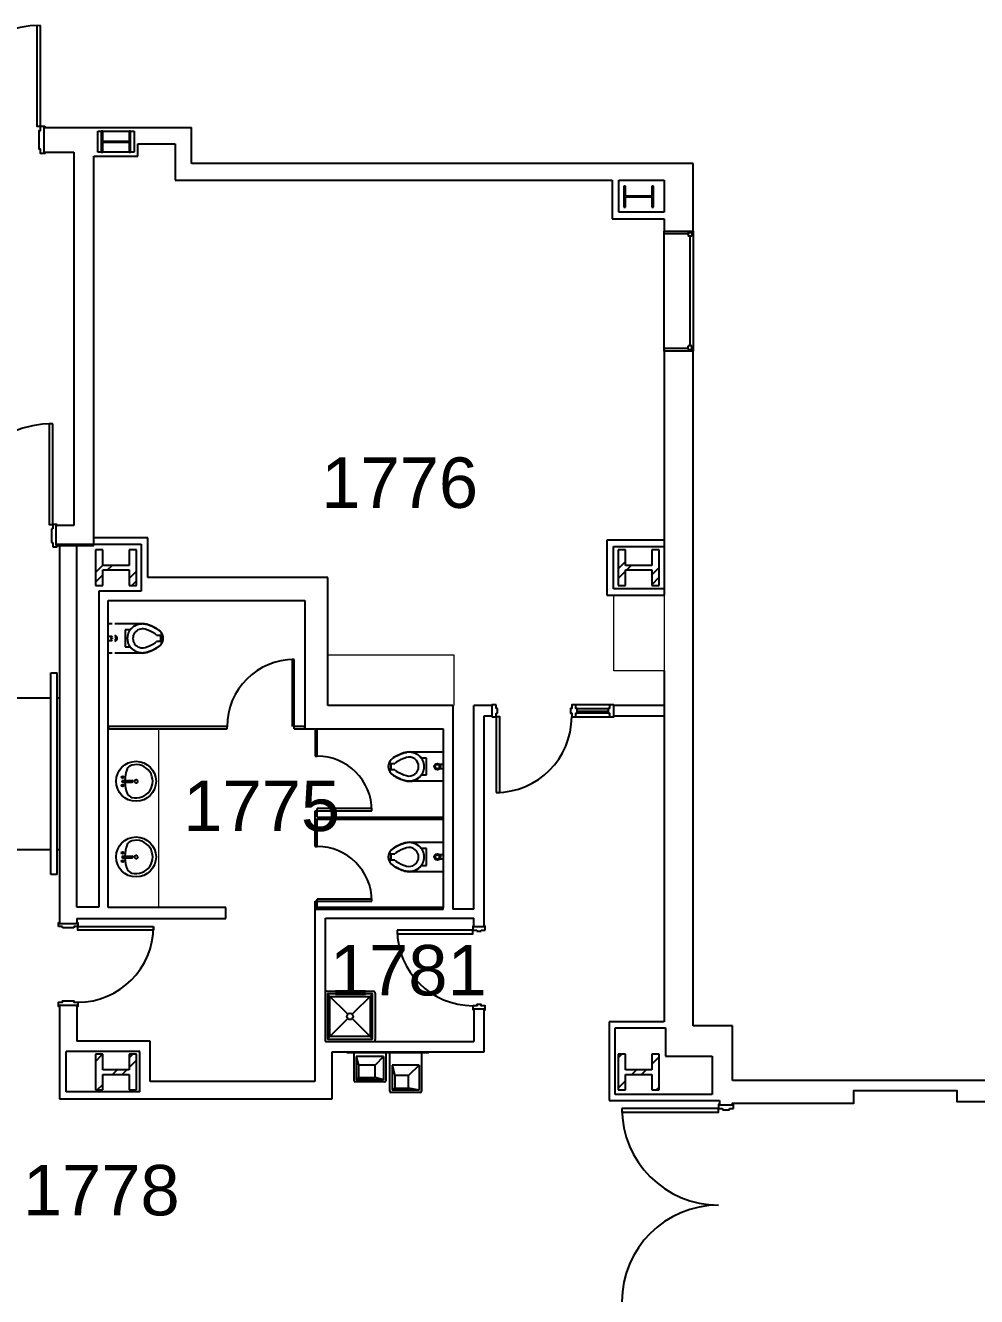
# Model space of a CAD drawing. Header units: inches. Extents: x -59 to 5745, y -269 to 4477.
# Drawn here: x 1979 to 2431, y 3872 to 4477 of the extents above; entities that cross this region are included whole.
import ezdxf

# ---------------------------------------------------------------- set-up
doc = ezdxf.new("R2010")
doc.units = ezdxf.units.IN
doc.header["$LTSCALE"] = 96
doc.header["$MEASUREMENT"] = 0
for name, color, linetype in [('A-ANNO-ROOM', 4, 'CONTINUOUS'), ('A-COLS', 5, 'CONTINUOUS'), ('A-DOOR', 2, 'CONTINUOUS'), ('A-FLOR-CASE', 3, 'CONTINUOUS'), ('A-FLOR-EVTR', 1, 'CONTINUOUS'), ('A-FLOR-PFIX', 2, 'CONTINUOUS'), ('A-FLOR-STRS', 2, 'CONTINUOUS'), ('A-GLAZ', 2, 'CONTINUOUS'), ('A-WALL-FULL', 6, 'CONTINUOUS'), ('AE-103I$0$A-FLOR-HRAL', 8, 'CONTINUOUS')]:
    doc.layers.add(name, color=color, linetype=linetype)
doc.styles.add('Arial', font='arial.ttf')

msp = doc.modelspace()

# ---------------------------------------------------------------- linework, layer by layer
at = {"layer": 'A-COLS'}
for p, q in [((2015.55, 4426.69), (2014.83, 4426.69)), ((2014.83, 4426.69), (2014.83, 4416.69)), ((2014.83, 4424.11), (2015.55, 4424.83)), ((2015.55, 4421.9), (2015.55, 4426.69)), ((2028.11, 4421.9), (2015.55, 4421.9)), ((2015.55, 4416.69), (2015.55, 4421.48)), ((2015.55, 4421.48), (2028.11, 4421.48)), ((2026.6, 4421.48), (2027.01, 4421.9)), ((2028.83, 4426.69), (2028.11, 4426.69)), ((2028.11, 4426.69), (2028.11, 4421.9)), ((2028.11, 4422.99), (2028.83, 4423.71)), ((2028.11, 4421.48), (2028.11, 4416.69)), ((2028.83, 4416.69), (2028.83, 4426.69)), ((2014.83, 4416.69), (2015.55, 4416.69)), ((2028.11, 4418.39), (2028.83, 4419.11)), ((2028.11, 4416.69), (2028.83, 4416.69)), ((2264.3, 4400.65), (2263.58, 4400.65)), ((2263.58, 4400.65), (2263.58, 4390.65)), ((2264.3, 4395.86), (2264.3, 4400.65)), ((2277.58, 4400.65), (2276.86, 4400.65)), ((2276.86, 4400.65), (2276.86, 4395.86)), ((2277.58, 4390.65), (2277.58, 4400.65)), ((2263.58, 4392.37), (2264.3, 4393.08)), ((2263.58, 4390.65), (2264.3, 4390.65)), ((2276.86, 4395.86), (2264.3, 4395.86)), ((2264.3, 4390.65), (2264.3, 4395.45)), ((2264.3, 4395.45), (2276.86, 4395.45)), ((2266.66, 4395.45), (2267.07, 4395.86)), ((2271.26, 4395.45), (2271.68, 4395.86)), ((2276.86, 4395.45), (2276.86, 4390.65)), ((2276.86, 4390.65), (2277.58, 4390.65)), ((2015.53, 4227.58), (2012.03, 4227.58)), ((2012.03, 4227.58), (2012.03, 4210.58)), ((2015.53, 4220.17), (2015.53, 4227.58)), ((2031.63, 4227.58), (2028.13, 4227.58)), ((2028.13, 4227.58), (2028.13, 4220.17)), ((2031.63, 4210.58), (2031.63, 4227.58)), ((2264.28, 4227.58), (2260.78, 4227.58)), ((2260.78, 4227.58), (2260.78, 4210.58)), ((2264.28, 4220.17), (2264.28, 4227.58)), ((2280.38, 4227.58), (2276.88, 4227.58)), ((2276.88, 4227.58), (2276.88, 4220.17)), ((2280.38, 4210.58), (2280.38, 4227.58)), ((2260.78, 4218.5), (2264.28, 4222)), ((2012.03, 4216.84), (2015.53, 4220.34)), ((2012.03, 4212.24), (2015.53, 4215.74)), ((2028.13, 4220.17), (2015.53, 4220.17)), ((2015.53, 4210.58), (2015.53, 4217.98)), ((2015.53, 4217.98), (2028.13, 4217.98)), ((2017.77, 4217.98), (2019.96, 4220.17)), ((2028.13, 4217.98), (2028.13, 4210.58)), ((2028.13, 4213.94), (2031.63, 4217.44)), ((2260.78, 4213.89), (2264.28, 4217.39)), ((2276.88, 4220.17), (2264.28, 4220.17)), ((2264.28, 4210.58), (2264.28, 4217.98)), ((2264.28, 4217.98), (2276.88, 4217.98)), ((2264.86, 4217.98), (2267.06, 4220.17)), ((2276.88, 4215.6), (2280.38, 4219.1)), ((2276.88, 4217.98), (2276.88, 4210.58)), ((2012.03, 4210.58), (2015.53, 4210.58)), ((2028.13, 4210.58), (2031.63, 4210.58)), ((2029.38, 4210.58), (2031.63, 4212.83)), ((2260.78, 4210.58), (2264.28, 4210.58)), ((2276.88, 4210.99), (2280.38, 4214.49)), ((2276.88, 4210.58), (2280.38, 4210.58)), ((2012.03, 3984.15), (2015.45, 3987.58)), ((2015.53, 3987.58), (2012.03, 3987.58)), ((2012.03, 3987.58), (2012.03, 3970.58)), ((2015.53, 3980.17), (2015.53, 3987.58)), ((2028.13, 3985.85), (2029.85, 3987.58)), ((2031.63, 3987.58), (2028.13, 3987.58)), ((2028.13, 3987.58), (2028.13, 3980.17)), ((2031.63, 3970.58), (2031.63, 3987.58)), ((2260.78, 3985.81), (2262.54, 3987.58)), ((2264.28, 3987.58), (2260.78, 3987.58)), ((2260.78, 3987.58), (2260.78, 3970.58)), ((2264.28, 3980.17), (2264.28, 3987.58)), ((2276.88, 3987.51), (2276.94, 3987.58)), ((2280.38, 3987.58), (2276.88, 3987.58)), ((2276.88, 3987.58), (2276.88, 3980.17)), ((2276.88, 3982.9), (2280.38, 3986.4)), ((2280.38, 3970.58), (2280.38, 3987.58)), ((2028.13, 3980.17), (2015.53, 3980.17)), ((2020.26, 3977.98), (2022.45, 3980.17)), ((2024.86, 3977.98), (2027.06, 3980.17)), ((2028.13, 3981.25), (2031.63, 3984.75)), ((2276.88, 3980.17), (2264.28, 3980.17)), ((2267.35, 3977.98), (2269.54, 3980.17)), ((2271.96, 3977.98), (2274.15, 3980.17)), ((2015.53, 3970.58), (2015.53, 3977.98)), ((2015.53, 3977.98), (2028.13, 3977.98)), ((2028.13, 3977.98), (2028.13, 3970.58)), ((2260.78, 3971.41), (2264.28, 3974.91)), ((2264.28, 3970.58), (2264.28, 3977.98)), ((2264.28, 3977.98), (2276.88, 3977.98)), ((2276.88, 3977.98), (2276.88, 3970.58)), ((2012.03, 3970.58), (2015.53, 3970.58)), ((2012.85, 3970.58), (2015.53, 3973.25)), ((2028.13, 3970.58), (2031.63, 3970.58)), ((2260.78, 3970.58), (2264.28, 3970.58)), ((2276.88, 3970.58), (2280.38, 3970.58)), ((2278.95, 3970.58), (2280.38, 3972))]:
    msp.add_line(p, q, dxfattribs=at)
at = {"layer": 'A-DOOR'}
for p, q in [((1993.83, 4239.57), (1991.83, 4239.57)), ((1991.83, 4239.57), (1991.83, 4237.63)), ((1993.83, 4239.07), (1993.83, 4239.57)), ((1991.83, 4237.63), (1991.21, 4237.63)), ((1991.21, 4237.63), (1991.21, 4231)), ((1993.33, 4229.57), (1993.33, 4239.07)), ((1993.33, 4239.07), (1993.83, 4239.07)), ((1991.21, 4231), (1991.83, 4231)), ((1991.83, 4231), (1991.83, 4229.07)), ((1991.83, 4229.07), (1993.83, 4229.07)), ((1993.83, 4229.57), (1993.33, 4229.57)), ((1993.83, 4229.07), (1993.83, 4229.57)), ((2200.7, 4153.89), (2200.7, 4148.14)), ((2202.7, 4153.89), (2200.7, 4153.89)), ((2202.7, 4152.14), (2202.7, 4153.89)), ((2203.33, 4152.14), (2202.7, 4152.14)), ((2202.7, 4148.14), (2202.7, 4149.89)), ((2202.7, 4149.89), (2203.33, 4149.89)), ((2203.33, 4149.89), (2203.33, 4152.14)), ((2256.7, 4153.89), (2240.7, 4153.89)), ((2241.33, 4152.14), (2256.08, 4152.14)), ((2256.08, 4150.64), (2241.33, 4150.64)), ((2241.33, 4150.39), (2256.08, 4150.39)), ((2256.08, 4149.89), (2241.33, 4149.89)), ((2200.7, 4148.14), (2202.7, 4148.14)), ((2240.7, 4148.14), (2256.7, 4148.14)), ((1994.45, 4048.33), (1994.45, 4050.33)), ((1994.45, 4050.33), (1994.95, 4050.33)), ((1996.39, 4048.33), (1994.45, 4048.33)), ((1994.95, 4050.33), (1994.95, 4049.83)), ((1994.95, 4049.83), (2003.2, 4049.83)), ((1996.39, 4047.71), (1996.39, 4048.33)), ((2001.77, 4047.71), (1996.39, 4047.71)), ((2001.77, 4048.33), (2001.77, 4047.71)), ((2003.7, 4048.33), (2001.77, 4048.33)), ((2003.2, 4050.33), (2003.7, 4050.33)), ((2003.2, 4049.83), (2003.2, 4050.33)), ((2003.7, 4050.33), (2003.7, 4048.33)), ((2192.2, 4048.7), (2191.7, 4048.7)), ((2191.7, 4048.7), (2191.7, 4046.7)), ((2191.7, 4046.7), (2193.64, 4046.7)), ((2192.2, 4048.2), (2192.2, 4048.7)), ((2197.08, 4048.2), (2192.2, 4048.2)), ((2193.64, 4046.7), (2193.64, 4046.08)), ((2193.64, 4046.08), (2195.64, 4046.08)), ((2195.64, 4046.08), (2195.64, 4046.7)), ((2195.64, 4046.7), (2197.58, 4046.7)), ((2197.58, 4048.7), (2197.08, 4048.7)), ((2197.08, 4048.7), (2197.08, 4048.2)), ((2197.58, 4046.7), (2197.58, 4048.7)), ((2309.07, 3963.83), (2308.57, 3963.83)), ((2308.57, 3963.83), (2308.57, 3961.83)), ((2308.57, 3961.83), (2310.51, 3961.83)), ((2309.07, 3963.33), (2309.07, 3963.83)), ((2315.19, 3963.33), (2309.07, 3963.33)), ((2310.51, 3961.83), (2310.51, 3961.21)), ((2313.76, 3961.21), (2313.76, 3961.83)), ((2313.76, 3961.83), (2315.69, 3961.83)), ((2315.69, 3963.83), (2315.19, 3963.83)), ((2315.19, 3963.83), (2315.19, 3963.33)), ((2315.69, 3961.83), (2315.69, 3963.83)), ((2310.51, 3961.21), (2313.76, 3961.21))]:
    msp.add_line(p, q, dxfattribs=at)
msp.add_lwpolyline([(1984.23, 4477.07), (1984.23, 4429.07), (1985.98, 4429.07), (1985.98, 4477.07)], dxfattribs=at)
for points in [[(1987.98, 4429.07), (1987.98, 4428.57), (1987.48, 4428.57), (1987.48, 4416.69), (1987.98, 4416.69), (1987.98, 4416.19), (1985.98, 4416.19), (1985.98, 4418.13), (1985.37, 4418.13), (1985.37, 4427.13), (1985.98, 4427.13), (1985.98, 4429.07)], [(1991.83, 4287.57), (1990.08, 4287.57), (1990.08, 4239.57), (1991.83, 4239.57)], [(2240.7, 4153.89), (2238.7, 4153.89), (2238.7, 4152.14), (2238.08, 4152.14), (2238.08, 4149.89), (2238.7, 4149.89), (2238.7, 4148.14), (2240.7, 4148.14), (2240.7, 4149.89), (2241.33, 4149.89), (2241.33, 4152.14), (2240.7, 4152.14)], [(2258.7, 4153.89), (2256.7, 4153.89), (2256.7, 4152.14), (2256.08, 4152.14), (2256.08, 4149.89), (2256.7, 4149.89), (2256.7, 4148.14), (2258.7, 4148.14)], [(2202.7, 4112.14), (2204.45, 4112.14), (2204.45, 4148.14), (2202.7, 4148.14)], [(2039.7, 4048.33), (2039.7, 4046.58), (2003.7, 4046.58), (2003.7, 4048.33)], [(2155.7, 4046.7), (2155.7, 4044.95), (2191.7, 4044.95), (2191.7, 4046.7)], [(2003.2, 4010.33), (2003.2, 4010.83), (1994.95, 4010.83), (1994.95, 4010.33), (1994.45, 4010.33), (1994.45, 4012.33), (1996.39, 4012.33), (1996.39, 4012.95), (2001.77, 4012.95), (2001.77, 4012.33), (2003.7, 4012.33), (2003.7, 4010.33)], [(2191.7, 4008.7), (2192.2, 4008.7), (2192.2, 4009.2), (2197.08, 4009.2), (2197.08, 4008.7), (2197.58, 4008.7), (2197.58, 4010.7), (2195.64, 4010.7), (2195.64, 4011.33), (2193.64, 4011.33), (2193.64, 4010.7), (2191.7, 4010.7)], [(2262.57, 3961.83), (2262.57, 3960.08), (2308.57, 3960.08), (2308.57, 3961.83)]]:
    msp.add_lwpolyline(points, close=True, dxfattribs=at)
for centre, radius, start, end in [((1985.98, 4429.07), 48, 90, 180), ((1991.83, 4239.57), 48, 90, 180), ((2202.7, 4148.14), 36, 270, 0), ((2003.7, 4048.33), 36, 270, 0), ((2003.7, 4048.33), 36, 270, 0), ((2191.7, 4046.7), 36, 180, 270), ((2191.7, 4046.7), 36, 180, 270), ((2308.57, 3961.83), 46, 180, 270), ((2308.57, 3869.83), 46, 90, 180)]:
    msp.add_arc(centre, radius, start, end, dxfattribs=at)
at = {"layer": 'A-FLOR-CASE', "lineweight": 20}
for p, q in [((2258.7, 4205.94), (2282.7, 4205.94)), ((2258.7, 4169.94), (2258.7, 4205.94)), ((2282.7, 4205.94), (2282.7, 4169.94)), ((2282.7, 4169.94), (2258.7, 4169.94))]:
    msp.add_line(p, q, dxfattribs=at)
at = {"layer": 'A-FLOR-CASE', "lineweight": 9}
for p, q in [((2182.7, 4177.45), (2122.7, 4177.45)), ((2182.7, 4153.45), (2182.7, 4177.45)), ((2018.27, 4142.45), (2018.2, 4142.45)), ((2042.2, 4057.45), (2042.2, 4142.45)), ((2018.2, 4057.45), (2042.2, 4057.45))]:
    msp.add_line(p, q, dxfattribs=at)
at = {"layer": 'A-FLOR-EVTR'}
for p, q in [((2105.7, 4175.45), (2105.7, 4143.45)), ((2106.7, 4175.45), (2105.7, 4175.45)), ((2106.7, 4142.45), (2106.7, 4175.45)), ((2018.2, 4143.45), (2018.27, 4142.45)), ((2018.2, 4142.45), (2018.2, 4143.45)), ((2074.7, 4143.45), (2018.27, 4143.45)), ((2018.27, 4143.45), (2018.27, 4142.45)), ((2074.7, 4142.45), (2074.7, 4143.45)), ((2111.7, 4143.45), (2106.7, 4143.45)), ((2111.7, 4142.45), (2111.7, 4143.45)), ((2018.27, 4142.45), (2074.7, 4142.45)), ((2106.7, 4142.45), (2111.7, 4142.45)), ((2116.58, 4142.45), (2117.58, 4142.45)), ((2116.58, 4142.45), (2116.58, 4129.45)), ((2117.58, 4129.45), (2117.58, 4142.45)), ((2116.58, 4129.45), (2117.58, 4129.45)), ((2116.58, 4086.45), (2116.58, 4103.45)), ((2116.58, 4103.45), (2143.58, 4103.45)), ((2143.58, 4104.45), (2117.58, 4104.45)), ((2117.58, 4100.45), (2117.58, 4104.45)), ((2117.58, 4100.45), (2177.58, 4100.45)), ((2143.58, 4103.45), (2143.58, 4104.45)), ((2177.58, 4099.45), (2177.58, 4100.45)), ((2116.58, 4099.45), (2177.58, 4099.45)), ((2117.58, 4086.45), (2117.58, 4099.45)), ((2116.58, 4086.45), (2117.58, 4086.45)), ((2116.58, 4060.45), (2143.58, 4060.45)), ((2116.58, 4056.45), (2116.58, 4060.45)), ((2143.58, 4061.45), (2117.58, 4061.45)), ((2117.58, 4057.45), (2117.58, 4061.45)), ((2143.58, 4060.45), (2143.58, 4061.45)), ((2177.58, 4056.45), (2116.58, 4056.45)), ((2117.58, 4057.45), (2177.58, 4057.45)), ((2177.58, 4056.45), (2177.58, 4057.45))]:
    msp.add_line(p, q, dxfattribs=at)
for centre, radius, start, end in [((2106.7, 4143.44), 32.01, 90, 180), ((2117.58, 4103.45), 26, 0, 90), ((2117.58, 4060.45), 26, 0, 90)]:
    msp.add_arc(centre, radius, start, end, dxfattribs=at)
at = {"layer": 'A-FLOR-PFIX'}
for p, q in [((2018.2, 4192.45), (2020.08, 4192.45)), ((2021.32, 4192.45), (2034.4, 4192.45)), ((2030.16, 4191.02), (2030.39, 4191.19)), ((2030.39, 4191.19), (2030.62, 4191.34)), ((2030.62, 4191.34), (2030.86, 4191.49)), ((2030.86, 4191.49), (2031.11, 4191.63)), ((2031.11, 4191.63), (2031.36, 4191.75)), ((2031.36, 4191.75), (2031.61, 4191.87)), ((2031.61, 4191.87), (2031.87, 4191.98)), ((2031.87, 4191.98), (2032.13, 4192.07)), ((2032.13, 4192.07), (2032.4, 4192.16)), ((2032.4, 4192.16), (2032.67, 4192.23)), ((2032.67, 4192.23), (2032.94, 4192.3)), ((2032.94, 4192.3), (2033.22, 4192.35)), ((2033.22, 4192.35), (2033.49, 4192.39)), ((2033.49, 4192.39), (2033.77, 4192.42)), ((2033.77, 4192.42), (2034.05, 4192.44)), ((2034.05, 4192.44), (2034.33, 4192.45)), ((2034.33, 4192.45), (2034.61, 4192.45)), ((2034.61, 4192.45), (2034.89, 4192.44)), ((2034.89, 4192.44), (2035.17, 4192.41)), ((2035.17, 4192.41), (2035.45, 4192.37)), ((2035.45, 4192.37), (2035.72, 4192.33)), ((2035.72, 4192.33), (2036, 4192.27)), ((2036, 4192.27), (2036.27, 4192.2)), ((2036.27, 4192.2), (2036.46, 4192.15)), ((2036.46, 4192.15), (2037.33, 4191.86)), ((2037.33, 4191.86), (2038.19, 4191.54)), ((2038.19, 4191.54), (2039.04, 4191.18)), ((2039.04, 4191.18), (2039.87, 4190.79)), ((2018.2, 4186.45), (2019.86, 4186.45)), ((2028.66, 4189.45), (2026.15, 4189.45)), ((2026.15, 4189.45), (2026.15, 4181.45)), ((2027.41, 4185.73), (2027.43, 4186.01)), ((2027.41, 4185.53), (2027.41, 4185.73)), ((2027.41, 4185.26), (2027.41, 4185.4)), ((2027.42, 4184.98), (2027.41, 4185.26)), ((2027.43, 4186.01), (2027.46, 4186.29)), ((2027.46, 4186.29), (2027.49, 4186.57)), ((2027.49, 4186.57), (2027.54, 4186.84)), ((2027.54, 4186.84), (2027.61, 4187.12)), ((2027.61, 4187.12), (2027.68, 4187.39)), ((2027.68, 4187.39), (2027.76, 4187.65)), ((2027.76, 4187.65), (2027.85, 4187.92)), ((2027.85, 4187.92), (2027.96, 4188.18)), ((2027.96, 4188.18), (2028.07, 4188.43)), ((2028.07, 4188.43), (2028.2, 4188.68)), ((2028.2, 4188.68), (2028.33, 4188.93)), ((2028.33, 4188.93), (2028.47, 4189.17)), ((2028.47, 4189.17), (2028.63, 4189.4)), ((2028.63, 4189.4), (2028.79, 4189.63)), ((2028.79, 4189.63), (2028.96, 4189.85)), ((2028.96, 4189.85), (2029.14, 4190.07)), ((2029.14, 4190.07), (2029.33, 4190.27)), ((2029.33, 4190.27), (2029.53, 4190.47)), ((2029.53, 4190.47), (2029.73, 4190.66)), ((2029.73, 4190.66), (2029.94, 4190.85)), ((2029.94, 4190.85), (2030.16, 4191.02)), ((2039.87, 4190.79), (2040.69, 4190.37)), ((2040.69, 4190.37), (2041.49, 4189.91)), ((2041.2, 4186.95), (2043.97, 4186.95)), ((2041.49, 4189.91), (2041.84, 4189.7)), ((2041.84, 4189.7), (2042.01, 4189.59)), ((2042.01, 4189.59), (2042.17, 4189.48)), ((2042.17, 4189.48), (2042.33, 4189.36)), ((2042.33, 4189.36), (2042.48, 4189.23)), ((2042.48, 4189.23), (2042.63, 4189.09)), ((2042.63, 4189.09), (2042.77, 4188.95)), ((2042.77, 4188.95), (2042.91, 4188.81)), ((2042.91, 4188.81), (2043.04, 4188.66)), ((2043.04, 4188.66), (2043.17, 4188.5)), ((2043.17, 4188.5), (2043.28, 4188.34)), ((2043.28, 4188.34), (2043.4, 4188.17)), ((2043.4, 4188.17), (2043.5, 4188)), ((2043.5, 4188), (2043.6, 4187.83)), ((2043.6, 4187.83), (2043.69, 4187.65)), ((2043.69, 4187.65), (2043.78, 4187.47)), ((2043.78, 4187.47), (2043.85, 4187.29)), ((2043.85, 4187.29), (2043.92, 4187.1)), ((2043.92, 4187.1), (2043.99, 4186.91)), ((2043.99, 4186.91), (2044.04, 4186.72)), ((2044.04, 4186.72), (2044.09, 4186.52)), ((2044.09, 4186.52), (2044.13, 4186.33)), ((2044.13, 4186.33), (2044.16, 4186.13)), ((2044.16, 4186.13), (2044.18, 4185.93)), ((2044.19, 4185.05), (2044.17, 4184.85)), ((2044.18, 4185.93), (2044.19, 4185.73)), ((2044.19, 4185.73), (2044.2, 4185.53)), ((2044.2, 4185.25), (2044.19, 4185.05)), ((2044.2, 4185.53), (2044.2, 4185.45)), ((2044.2, 4185.45), (2044.2, 4185.25)), ((2018.2, 4184.45), (2019.86, 4184.45)), ((2026.15, 4181.45), (2028.66, 4181.45)), ((2027.45, 4184.7), (2027.42, 4184.98)), ((2027.48, 4184.42), (2027.45, 4184.7)), ((2027.53, 4184.14), (2027.48, 4184.42)), ((2027.59, 4183.87), (2027.53, 4184.14)), ((2027.65, 4183.6), (2027.59, 4183.87)), ((2027.73, 4183.33), (2027.65, 4183.6)), ((2027.82, 4183.06), (2027.73, 4183.33)), ((2027.93, 4182.8), (2027.82, 4183.06)), ((2028.04, 4182.55), (2027.93, 4182.8)), ((2028.16, 4182.29), (2028.04, 4182.55)), ((2028.29, 4182.05), (2028.16, 4182.29)), ((2028.43, 4181.8), (2028.29, 4182.05)), ((2028.58, 4181.57), (2028.43, 4181.8)), ((2028.74, 4181.34), (2028.58, 4181.57)), ((2028.91, 4181.12), (2028.74, 4181.34)), ((2029.09, 4180.9), (2028.91, 4181.12)), ((2029.27, 4180.69), (2029.09, 4180.9)), ((2029.47, 4180.49), (2029.27, 4180.69)), ((2029.67, 4180.3), (2029.47, 4180.49)), ((2029.88, 4180.11), (2029.67, 4180.3)), ((2030.1, 4179.93), (2029.88, 4180.11)), ((2030.32, 4179.77), (2030.1, 4179.93)), ((2030.55, 4179.61), (2030.32, 4179.77)), ((2030.79, 4179.46), (2030.55, 4179.61)), ((2031.03, 4179.32), (2030.79, 4179.46)), ((2031.28, 4179.19), (2031.03, 4179.32)), ((2031.53, 4179.07), (2031.28, 4179.19)), ((2031.79, 4178.96), (2031.53, 4179.07)), ((2032.05, 4178.86), (2031.79, 4178.96)), ((2037.71, 4179.18), (2036.84, 4178.88)), ((2038.57, 4179.52), (2037.71, 4179.18)), ((2039.41, 4179.89), (2038.57, 4179.52)), ((2040.24, 4180.3), (2039.41, 4179.89)), ((2041.05, 4180.73), (2040.24, 4180.3)), ((2041.84, 4181.2), (2041.05, 4180.73)), ((2043.97, 4183.95), (2041.2, 4183.95)), ((2041.9, 4181.24), (2041.84, 4181.2)), ((2042.07, 4181.36), (2041.9, 4181.24)), ((2042.23, 4181.47), (2042.07, 4181.36)), ((2042.39, 4181.6), (2042.23, 4181.47)), ((2042.54, 4181.73), (2042.39, 4181.6)), ((2042.69, 4181.87), (2042.54, 4181.73)), ((2042.83, 4182.01), (2042.69, 4181.87)), ((2042.96, 4182.16), (2042.83, 4182.01)), ((2043.09, 4182.31), (2042.96, 4182.16)), ((2043.21, 4182.47), (2043.09, 4182.31)), ((2043.33, 4182.63), (2043.21, 4182.47)), ((2043.44, 4182.8), (2043.33, 4182.63)), ((2043.54, 4182.97), (2043.44, 4182.8)), ((2043.64, 4183.14), (2043.54, 4182.97)), ((2043.73, 4183.32), (2043.64, 4183.14)), ((2043.81, 4183.51), (2043.73, 4183.32)), ((2043.88, 4183.69), (2043.81, 4183.51)), ((2043.95, 4183.88), (2043.88, 4183.69)), ((2044.01, 4184.07), (2043.95, 4183.88)), ((2044.06, 4184.26), (2044.01, 4184.07)), ((2044.1, 4184.46), (2044.06, 4184.26)), ((2044.14, 4184.66), (2044.1, 4184.46)), ((2044.17, 4184.85), (2044.14, 4184.66)), ((2020.08, 4178.45), (2018.2, 4178.45)), ((2034.4, 4178.45), (2021.33, 4178.45)), ((2032.32, 4178.77), (2032.05, 4178.86)), ((2032.59, 4178.69), (2032.32, 4178.77)), ((2032.86, 4178.63), (2032.59, 4178.69)), ((2033.13, 4178.57), (2032.86, 4178.63)), ((2033.41, 4178.52), (2033.13, 4178.57)), ((2033.69, 4178.49), (2033.41, 4178.52)), ((2033.97, 4178.47), (2033.69, 4178.49)), ((2034.25, 4178.45), (2033.97, 4178.47)), ((2034.53, 4178.45), (2034.25, 4178.45)), ((2034.81, 4178.46), (2034.53, 4178.45)), ((2035.08, 4178.49), (2034.81, 4178.46)), ((2035.36, 4178.52), (2035.08, 4178.49)), ((2035.64, 4178.56), (2035.36, 4178.52)), ((2035.91, 4178.62), (2035.64, 4178.56)), ((2036.19, 4178.68), (2035.91, 4178.62)), ((2036.46, 4178.76), (2036.19, 4178.68)), ((2036.84, 4178.88), (2036.46, 4178.76)), ((2157.21, 4130.38), (2158.07, 4130.72)), ((2158.07, 4130.72), (2158.94, 4131.02)), ((2158.94, 4131.02), (2159.32, 4131.15)), ((2159.32, 4131.15), (2159.59, 4131.22)), ((2159.59, 4131.22), (2159.87, 4131.29)), ((2159.87, 4131.29), (2160.14, 4131.34)), ((2160.14, 4131.34), (2160.42, 4131.39)), ((2160.42, 4131.39), (2160.7, 4131.42)), ((2160.7, 4131.42), (2160.97, 4131.44)), ((2160.97, 4131.44), (2161.25, 4131.45)), ((2161.25, 4131.45), (2161.53, 4131.45)), ((2161.38, 4131.45), (2177.58, 4131.45)), ((2161.53, 4131.45), (2161.81, 4131.44)), ((2161.81, 4131.44), (2162.09, 4131.42)), ((2162.09, 4131.42), (2162.37, 4131.38)), ((2162.37, 4131.38), (2162.65, 4131.34)), ((2162.65, 4131.34), (2162.92, 4131.28)), ((2162.92, 4131.28), (2163.19, 4131.21)), ((2163.19, 4131.21), (2163.46, 4131.13)), ((2163.46, 4131.13), (2163.73, 4131.05)), ((2163.73, 4131.05), (2163.99, 4130.95)), ((2163.99, 4130.95), (2164.25, 4130.84)), ((2164.25, 4130.84), (2164.5, 4130.72)), ((2164.5, 4130.72), (2164.75, 4130.59)), ((2164.75, 4130.59), (2164.99, 4130.45)), ((2151.58, 4124.65), (2151.59, 4124.85)), ((2151.58, 4124.45), (2151.58, 4124.65)), ((2151.59, 4124.85), (2151.61, 4125.05)), ((2151.61, 4125.05), (2151.64, 4125.25)), ((2151.64, 4125.25), (2151.68, 4125.45)), ((2151.68, 4125.45), (2151.72, 4125.64)), ((2151.72, 4125.64), (2151.77, 4125.83)), ((2151.77, 4125.83), (2151.83, 4126.03)), ((2151.81, 4125.95), (2154.58, 4125.95)), ((2151.83, 4126.03), (2151.9, 4126.21)), ((2151.9, 4126.21), (2151.97, 4126.4)), ((2151.97, 4126.4), (2152.05, 4126.58)), ((2152.05, 4126.58), (2152.14, 4126.76)), ((2152.14, 4126.76), (2152.24, 4126.94)), ((2152.24, 4126.94), (2152.34, 4127.11)), ((2152.34, 4127.11), (2152.45, 4127.28)), ((2152.45, 4127.28), (2152.57, 4127.44)), ((2152.57, 4127.44), (2152.69, 4127.6)), ((2152.69, 4127.6), (2152.82, 4127.75)), ((2152.82, 4127.75), (2152.95, 4127.9)), ((2152.95, 4127.9), (2153.09, 4128.04)), ((2153.09, 4128.04), (2153.24, 4128.18)), ((2153.24, 4128.18), (2153.39, 4128.31)), ((2153.39, 4128.31), (2153.55, 4128.43)), ((2153.55, 4128.43), (2153.71, 4128.55)), ((2153.71, 4128.55), (2153.88, 4128.66)), ((2153.88, 4128.66), (2153.94, 4128.7)), ((2153.94, 4128.7), (2154.73, 4129.17)), ((2154.73, 4129.17), (2155.54, 4129.61)), ((2155.54, 4129.61), (2156.37, 4130.01)), ((2156.37, 4130.01), (2157.21, 4130.38)), ((2164.99, 4130.45), (2165.23, 4130.3)), ((2165.23, 4130.3), (2165.46, 4130.14)), ((2165.46, 4130.14), (2165.68, 4129.97)), ((2165.68, 4129.97), (2165.9, 4129.79)), ((2165.9, 4129.79), (2166.11, 4129.61)), ((2166.11, 4129.61), (2166.31, 4129.42)), ((2166.31, 4129.42), (2166.51, 4129.21)), ((2166.51, 4129.21), (2166.69, 4129.01)), ((2166.69, 4129.01), (2166.87, 4128.79)), ((2166.87, 4128.79), (2167.04, 4128.57)), ((2167.04, 4128.57), (2167.2, 4128.34)), ((2169.63, 4128.45), (2167.12, 4128.45)), ((2167.2, 4128.34), (2167.35, 4128.1)), ((2167.35, 4128.1), (2167.49, 4127.86)), ((2167.49, 4127.86), (2167.62, 4127.61)), ((2167.62, 4127.61), (2167.74, 4127.36)), ((2167.74, 4127.36), (2167.86, 4127.1)), ((2167.86, 4127.1), (2167.96, 4126.84)), ((2167.96, 4126.84), (2168.05, 4126.58)), ((2168.05, 4126.58), (2168.13, 4126.31)), ((2168.13, 4126.31), (2168.19, 4126.04)), ((2168.19, 4126.04), (2168.25, 4125.76)), ((2168.25, 4125.76), (2168.3, 4125.49)), ((2168.3, 4125.49), (2168.33, 4125.21)), ((2168.33, 4125.21), (2168.36, 4124.93)), ((2168.36, 4124.93), (2168.37, 4124.65)), ((2168.37, 4124.65), (2168.37, 4124.51)), ((2169.63, 4120.45), (2169.63, 4128.45)), ((2177.58, 4125.45), (2175.92, 4125.45)), ((2151.58, 4124.37), (2151.58, 4124.45)), ((2151.59, 4124.17), (2151.58, 4124.37)), ((2151.6, 4123.97), (2151.59, 4124.17)), ((2151.62, 4123.78), (2151.6, 4123.97)), ((2151.65, 4123.58), (2151.62, 4123.78)), ((2151.69, 4123.38), (2151.65, 4123.58)), ((2151.74, 4123.19), (2151.69, 4123.38)), ((2151.79, 4122.99), (2151.74, 4123.19)), ((2151.86, 4122.8), (2151.79, 4122.99)), ((2154.58, 4122.95), (2151.81, 4122.95)), ((2151.93, 4122.62), (2151.86, 4122.8)), ((2152, 4122.43), (2151.93, 4122.62)), ((2152.09, 4122.25), (2152, 4122.43)), ((2152.18, 4122.07), (2152.09, 4122.25)), ((2152.28, 4121.9), (2152.18, 4122.07)), ((2152.38, 4121.73), (2152.28, 4121.9)), ((2152.5, 4121.56), (2152.38, 4121.73)), ((2152.61, 4121.4), (2152.5, 4121.56)), ((2152.74, 4121.25), (2152.61, 4121.4)), ((2152.87, 4121.1), (2152.74, 4121.25)), ((2153.01, 4120.95), (2152.87, 4121.1)), ((2153.15, 4120.81), (2153.01, 4120.95)), ((2153.3, 4120.68), (2153.15, 4120.81)), ((2153.45, 4120.55), (2153.3, 4120.68)), ((2153.61, 4120.43), (2153.45, 4120.55)), ((2153.78, 4120.31), (2153.61, 4120.43)), ((2153.94, 4120.2), (2153.78, 4120.31)), ((2154.29, 4119.99), (2153.94, 4120.2)), ((2155.09, 4119.54), (2154.29, 4119.99)), ((2155.91, 4119.11), (2155.09, 4119.54)), ((2156.74, 4118.72), (2155.91, 4119.11)), ((2157.59, 4118.37), (2156.74, 4118.72)), ((2165.16, 4118.56), (2164.92, 4118.42)), ((2165.39, 4118.72), (2165.16, 4118.56)), ((2165.62, 4118.88), (2165.39, 4118.72)), ((2165.84, 4119.06), (2165.62, 4118.88)), ((2166.05, 4119.24), (2165.84, 4119.06)), ((2166.25, 4119.43), (2166.05, 4119.24)), ((2166.45, 4119.63), (2166.25, 4119.43)), ((2166.64, 4119.84), (2166.45, 4119.63)), ((2166.82, 4120.05), (2166.64, 4119.84)), ((2166.99, 4120.27), (2166.82, 4120.05)), ((2167.15, 4120.5), (2166.99, 4120.27)), ((2167.12, 4120.45), (2169.63, 4120.45)), ((2167.31, 4120.73), (2167.15, 4120.5)), ((2167.45, 4120.97), (2167.31, 4120.73)), ((2167.58, 4121.22), (2167.45, 4120.97)), ((2167.71, 4121.47), (2167.58, 4121.22)), ((2167.82, 4121.73), (2167.71, 4121.47)), ((2167.93, 4121.99), (2167.82, 4121.73)), ((2168.02, 4122.25), (2167.93, 4121.99)), ((2168.1, 4122.52), (2168.02, 4122.25)), ((2168.18, 4122.79), (2168.1, 4122.52)), ((2168.24, 4123.06), (2168.18, 4122.79)), ((2168.29, 4123.34), (2168.24, 4123.06)), ((2168.33, 4123.61), (2168.29, 4123.34)), ((2168.35, 4123.89), (2168.33, 4123.61)), ((2168.37, 4124.17), (2168.35, 4123.89)), ((2168.37, 4124.37), (2168.37, 4124.17)), ((2177.58, 4123.45), (2175.92, 4123.45)), ((2025.04, 4117.83), (2029.4, 4117.83)), ((2025.04, 4117.08), (2029.4, 4117.08)), ((2158.45, 4118.05), (2157.59, 4118.37)), ((2159.32, 4117.76), (2158.45, 4118.05)), ((2159.51, 4117.7), (2159.32, 4117.76)), ((2159.79, 4117.64), (2159.51, 4117.7)), ((2160.06, 4117.58), (2159.79, 4117.64)), ((2160.34, 4117.53), (2160.06, 4117.58)), ((2160.61, 4117.49), (2160.34, 4117.53)), ((2160.89, 4117.47), (2160.61, 4117.49)), ((2161.17, 4117.46), (2160.89, 4117.47)), ((2161.45, 4117.45), (2161.17, 4117.46)), ((2177.58, 4117.45), (2161.38, 4117.45)), ((2161.73, 4117.46), (2161.45, 4117.45)), ((2162.01, 4117.48), (2161.73, 4117.46)), ((2162.29, 4117.51), (2162.01, 4117.48)), ((2162.57, 4117.55), (2162.29, 4117.51)), ((2162.84, 4117.61), (2162.57, 4117.55)), ((2163.11, 4117.67), (2162.84, 4117.61)), ((2163.38, 4117.75), (2163.11, 4117.67)), ((2163.65, 4117.83), (2163.38, 4117.75)), ((2163.91, 4117.93), (2163.65, 4117.83)), ((2164.17, 4118.03), (2163.91, 4117.93)), ((2164.43, 4118.15), (2164.17, 4118.03)), ((2164.67, 4118.28), (2164.43, 4118.15)), ((2164.92, 4118.42), (2164.67, 4118.28)), ((2159.59, 4088.22), (2159.87, 4088.29)), ((2159.87, 4088.29), (2160.14, 4088.34)), ((2160.14, 4088.34), (2160.42, 4088.39)), ((2160.42, 4088.39), (2160.7, 4088.42)), ((2160.7, 4088.42), (2160.97, 4088.44)), ((2160.97, 4088.44), (2161.25, 4088.45)), ((2161.25, 4088.45), (2161.53, 4088.45)), ((2161.38, 4088.45), (2177.58, 4088.45)), ((2161.53, 4088.45), (2161.81, 4088.44)), ((2161.81, 4088.44), (2162.09, 4088.42)), ((2162.09, 4088.42), (2162.37, 4088.38)), ((2162.37, 4088.38), (2162.65, 4088.34)), ((2162.65, 4088.34), (2162.92, 4088.28)), ((2162.92, 4088.28), (2163.19, 4088.21)), ((2151.61, 4082.05), (2151.64, 4082.25)), ((2151.64, 4082.25), (2151.68, 4082.45)), ((2151.68, 4082.45), (2151.72, 4082.64)), ((2151.72, 4082.64), (2151.77, 4082.83)), ((2151.77, 4082.83), (2151.83, 4083.03)), ((2151.81, 4082.95), (2154.58, 4082.95)), ((2151.83, 4083.03), (2151.9, 4083.21)), ((2151.9, 4083.21), (2151.97, 4083.4)), ((2151.97, 4083.4), (2152.05, 4083.58)), ((2152.05, 4083.58), (2152.14, 4083.76)), ((2152.14, 4083.76), (2152.24, 4083.94)), ((2152.24, 4083.94), (2152.34, 4084.11)), ((2152.34, 4084.11), (2152.45, 4084.28)), ((2152.45, 4084.28), (2152.57, 4084.44)), ((2152.57, 4084.44), (2152.69, 4084.6)), ((2152.69, 4084.6), (2152.82, 4084.75)), ((2152.82, 4084.75), (2152.95, 4084.9)), ((2152.95, 4084.9), (2153.09, 4085.04)), ((2153.09, 4085.04), (2153.24, 4085.18)), ((2153.24, 4085.18), (2153.39, 4085.31)), ((2153.39, 4085.31), (2153.55, 4085.43)), ((2153.55, 4085.43), (2153.71, 4085.55)), ((2153.71, 4085.55), (2153.88, 4085.66)), ((2153.88, 4085.66), (2153.94, 4085.7)), ((2153.94, 4085.7), (2154.73, 4086.17)), ((2154.73, 4086.17), (2155.54, 4086.61)), ((2155.54, 4086.61), (2156.37, 4087.01)), ((2156.37, 4087.01), (2157.21, 4087.38)), ((2157.21, 4087.38), (2158.07, 4087.72)), ((2158.07, 4087.72), (2158.94, 4088.02)), ((2158.94, 4088.02), (2159.32, 4088.15)), ((2159.32, 4088.15), (2159.59, 4088.22)), ((2163.19, 4088.21), (2163.46, 4088.13)), ((2163.46, 4088.13), (2163.73, 4088.05)), ((2163.73, 4088.05), (2163.99, 4087.95)), ((2163.99, 4087.95), (2164.25, 4087.84)), ((2164.25, 4087.84), (2164.5, 4087.72)), ((2164.5, 4087.72), (2164.75, 4087.59)), ((2164.75, 4087.59), (2164.99, 4087.45)), ((2164.99, 4087.45), (2165.23, 4087.3)), ((2165.23, 4087.3), (2165.46, 4087.14)), ((2165.46, 4087.14), (2165.68, 4086.97)), ((2165.68, 4086.97), (2165.9, 4086.79)), ((2165.9, 4086.79), (2166.11, 4086.61)), ((2166.11, 4086.61), (2166.31, 4086.42)), ((2166.31, 4086.42), (2166.51, 4086.21)), ((2166.51, 4086.21), (2166.69, 4086.01)), ((2166.69, 4086.01), (2166.87, 4085.79)), ((2166.87, 4085.79), (2167.04, 4085.57)), ((2167.04, 4085.57), (2167.2, 4085.34)), ((2169.63, 4085.45), (2167.12, 4085.45)), ((2167.2, 4085.34), (2167.35, 4085.1)), ((2167.35, 4085.1), (2167.49, 4084.86)), ((2167.49, 4084.86), (2167.62, 4084.61)), ((2167.62, 4084.61), (2167.74, 4084.36)), ((2167.74, 4084.36), (2167.86, 4084.1)), ((2167.86, 4084.1), (2167.96, 4083.84)), ((2167.96, 4083.84), (2168.05, 4083.58)), ((2168.05, 4083.58), (2168.13, 4083.31)), ((2168.13, 4083.31), (2168.19, 4083.04)), ((2168.19, 4083.04), (2168.25, 4082.76)), ((2168.25, 4082.76), (2168.3, 4082.49)), ((2168.3, 4082.49), (2168.33, 4082.21)), ((2168.33, 4082.21), (2168.36, 4081.93)), ((2169.63, 4077.45), (2169.63, 4085.45)), ((2177.58, 4082.45), (2175.92, 4082.45)), ((2025.04, 4081.83), (2029.4, 4081.83)), ((2025.04, 4081.08), (2029.4, 4081.08)), ((2151.58, 4081.65), (2151.59, 4081.85)), ((2151.58, 4081.45), (2151.58, 4081.65)), ((2151.58, 4081.37), (2151.58, 4081.45)), ((2151.59, 4081.17), (2151.58, 4081.37)), ((2151.59, 4081.85), (2151.61, 4082.05)), ((2151.6, 4080.97), (2151.59, 4081.17)), ((2151.62, 4080.78), (2151.6, 4080.97)), ((2151.65, 4080.58), (2151.62, 4080.78)), ((2151.69, 4080.38), (2151.65, 4080.58)), ((2151.74, 4080.19), (2151.69, 4080.38)), ((2151.79, 4079.99), (2151.74, 4080.19)), ((2151.86, 4079.8), (2151.79, 4079.99)), ((2154.58, 4079.95), (2151.81, 4079.95)), ((2151.93, 4079.62), (2151.86, 4079.8)), ((2152, 4079.43), (2151.93, 4079.62)), ((2152.09, 4079.25), (2152, 4079.43)), ((2152.18, 4079.07), (2152.09, 4079.25)), ((2152.28, 4078.9), (2152.18, 4079.07)), ((2152.38, 4078.73), (2152.28, 4078.9)), ((2152.5, 4078.56), (2152.38, 4078.73)), ((2152.61, 4078.4), (2152.5, 4078.56)), ((2152.74, 4078.25), (2152.61, 4078.4)), ((2152.87, 4078.1), (2152.74, 4078.25)), ((2153.01, 4077.95), (2152.87, 4078.1)), ((2153.15, 4077.81), (2153.01, 4077.95)), ((2153.3, 4077.68), (2153.15, 4077.81)), ((2153.45, 4077.55), (2153.3, 4077.68)), ((2153.61, 4077.43), (2153.45, 4077.55)), ((2153.78, 4077.31), (2153.61, 4077.43)), ((2153.94, 4077.2), (2153.78, 4077.31)), ((2154.29, 4076.99), (2153.94, 4077.2)), ((2155.09, 4076.54), (2154.29, 4076.99)), ((2155.91, 4076.11), (2155.09, 4076.54)), ((2166.05, 4076.24), (2165.84, 4076.06)), ((2166.25, 4076.43), (2166.05, 4076.24)), ((2166.45, 4076.63), (2166.25, 4076.43)), ((2166.64, 4076.84), (2166.45, 4076.63)), ((2166.82, 4077.05), (2166.64, 4076.84)), ((2166.99, 4077.27), (2166.82, 4077.05)), ((2167.15, 4077.5), (2166.99, 4077.27)), ((2167.12, 4077.45), (2169.63, 4077.45)), ((2167.31, 4077.73), (2167.15, 4077.5)), ((2167.45, 4077.97), (2167.31, 4077.73)), ((2167.58, 4078.22), (2167.45, 4077.97)), ((2167.71, 4078.47), (2167.58, 4078.22)), ((2167.82, 4078.73), (2167.71, 4078.47)), ((2167.93, 4078.99), (2167.82, 4078.73)), ((2168.02, 4079.25), (2167.93, 4078.99)), ((2168.1, 4079.52), (2168.02, 4079.25)), ((2168.18, 4079.79), (2168.1, 4079.52)), ((2168.24, 4080.06), (2168.18, 4079.79)), ((2168.29, 4080.34), (2168.24, 4080.06)), ((2168.33, 4080.61), (2168.29, 4080.34)), ((2168.35, 4080.89), (2168.33, 4080.61)), ((2168.37, 4081.17), (2168.35, 4080.89)), ((2168.36, 4081.93), (2168.37, 4081.65)), ((2168.37, 4081.65), (2168.37, 4081.51)), ((2168.37, 4081.37), (2168.37, 4081.17)), ((2177.58, 4080.45), (2175.92, 4080.45)), ((2156.74, 4075.72), (2155.91, 4076.11)), ((2157.59, 4075.37), (2156.74, 4075.72)), ((2158.45, 4075.05), (2157.59, 4075.37)), ((2159.32, 4074.76), (2158.45, 4075.05)), ((2159.51, 4074.7), (2159.32, 4074.76)), ((2159.79, 4074.64), (2159.51, 4074.7)), ((2160.06, 4074.58), (2159.79, 4074.64)), ((2160.34, 4074.53), (2160.06, 4074.58)), ((2160.61, 4074.49), (2160.34, 4074.53)), ((2160.89, 4074.47), (2160.61, 4074.49)), ((2161.17, 4074.46), (2160.89, 4074.47)), ((2161.45, 4074.45), (2161.17, 4074.46)), ((2177.58, 4074.45), (2161.38, 4074.45)), ((2161.73, 4074.46), (2161.45, 4074.45)), ((2162.01, 4074.48), (2161.73, 4074.46)), ((2162.29, 4074.51), (2162.01, 4074.48)), ((2162.57, 4074.55), (2162.29, 4074.51)), ((2162.84, 4074.61), (2162.57, 4074.55)), ((2163.11, 4074.67), (2162.84, 4074.61)), ((2163.38, 4074.75), (2163.11, 4074.67)), ((2163.65, 4074.83), (2163.38, 4074.75)), ((2163.91, 4074.93), (2163.65, 4074.83)), ((2164.17, 4075.03), (2163.91, 4074.93)), ((2164.43, 4075.15), (2164.17, 4075.03)), ((2164.67, 4075.28), (2164.43, 4075.15)), ((2164.92, 4075.42), (2164.67, 4075.28)), ((2165.16, 4075.56), (2164.92, 4075.42)), ((2165.39, 4075.72), (2165.16, 4075.56)), ((2165.62, 4075.88), (2165.39, 4075.72)), ((2165.84, 4076.06), (2165.62, 4075.88)), ((2122.2, 4017.58), (2144.2, 4017.58)), ((2122.45, 4016.08), (2122.45, 3995.08)), ((2122.53, 4016.25), (2132.14, 4006.64)), ((2143.7, 4016.33), (2122.7, 4016.33)), ((2134.26, 4006.64), (2143.88, 4016.25)), ((2143.95, 3995.08), (2143.95, 4016.08)), ((2145.2, 4016.58), (2145.2, 3994.58)), ((2123.66, 3996.04), (2123.66, 4015.12)), ((2123.66, 4015.12), (2142.74, 4015.12)), ((2142.74, 4015.12), (2142.74, 3996.04)), ((2122.53, 3994.9), (2132.14, 4004.52)), ((2143.88, 3994.9), (2134.26, 4004.52)), ((2122.7, 3994.83), (2143.7, 3994.83)), ((2142.74, 3996.04), (2123.66, 3996.04)), ((2131.7, 3988.45), (2131.7, 3988.7)), ((2131.7, 3988.45), (2170.7, 3988.45)), ((2135.2, 3974.95), (2135.2, 3988.45)), ((2149.2, 3986.45), (2136.2, 3986.45)), ((2136.2, 3986.45), (2137.2, 3982.45)), ((2136.2, 3986.45), (2136.2, 3975.45)), ((2149.2, 3986.45), (2145.2, 3982.45)), ((2149.2, 3986.45), (2149.2, 3975.45)), ((2150.2, 3988.45), (2150.2, 3974.95)), ((2152.2, 3969.95), (2152.2, 3988.45)), ((2167.2, 3988.45), (2167.2, 3969.95)), ((2170.7, 3988.45), (2170.7, 3988.7)), ((2145.2, 3982.45), (2137.2, 3982.45)), ((2137.2, 3982.45), (2137.2, 3976.45)), ((2145.2, 3976.45), (2145.2, 3982.45)), ((2166.2, 3982.47), (2153.2, 3982.47)), ((2153.2, 3982.47), (2154.5, 3977.45)), ((2153.2, 3982.47), (2153.2, 3970.47)), ((2166.2, 3982.47), (2161.01, 3977.45)), ((2166.2, 3982.47), (2166.2, 3970.47)), ((2149.7, 3974.45), (2135.7, 3974.45)), ((2136.2, 3975.45), (2137.2, 3976.45)), ((2149.2, 3975.45), (2136.2, 3975.45)), ((2137.2, 3976.45), (2145.2, 3976.45)), ((2149.2, 3975.45), (2145.2, 3976.45)), ((2161.01, 3977.45), (2154.5, 3977.45)), ((2154.5, 3977.45), (2154.5, 3971.48)), ((2161.01, 3971.48), (2161.01, 3977.45)), ((2166.7, 3969.45), (2152.7, 3969.45)), ((2153.2, 3970.47), (2154.5, 3971.48)), ((2166.2, 3970.47), (2153.2, 3970.47)), ((2154.5, 3971.48), (2161.01, 3971.48)), ((2166.2, 3970.47), (2161.01, 3971.48))]:
    msp.add_line(p, q, dxfattribs=at)
for centre, radius in [((2031.41, 4117.45), 9.5), ((2174.8, 4124.45), 1.5), ((2174.8, 4124.45), 0.996), ((2025.04, 4119.45), 0.5), ((2025.04, 4115.45), 0.5), ((2031.41, 4117.45), 0.812), ((2031.41, 4081.45), 9.5), ((2025.04, 4083.45), 0.5), ((2031.41, 4081.45), 0.812), ((2174.8, 4081.45), 1.5), ((2174.8, 4081.45), 0.996), ((2025.04, 4079.45), 0.5), ((2133.2, 4005.58), 1.5)]:
    msp.add_circle(centre, radius, dxfattribs=at)
for centre, radius, start, end in [((2034.4, 4185.45), 7, 72.96472, 145.1501), ((2029.72, 4170.15), 23, 58.19954, 72.96472), ((2020.98, 4185.45), 1.5, 127.34124, 232.65876), ((2020.98, 4185.45), 0.996, 166.1825, 193.8175), ((2020.98, 4185.45), 1.5, 284.21012, 76.14705), ((2020.98, 4185.45), 0.996, 291.96822, 68.03178), ((2034.4, 4185.45), 4.5, 72.96472, 287.03528), ((2029.72, 4170.15), 20.5, 58.19954, 72.96472), ((2039.2, 4185.45), 2.5, 36.8699, 58.19954), ((2039.2, 4185.45), 5, 0, 58.19954), ((2039.2, 4185.45), 5, 301.80046, 0), ((2039.2, 4185.45), 4, 0, 22.22254), ((2039.2, 4185.45), 4, 337.77746, 0), ((2034.4, 4185.45), 7, 214.8499, 287.03528), ((2029.72, 4200.75), 20.5, 287.03528, 301.80046), ((2035.91, 4179.45), 0.5, 250, 270), ((2029.72, 4200.75), 23, 287.03528, 301.80046), ((2039.2, 4185.45), 2.5, 301.80046, 323.1301), ((2166.06, 4109.15), 23, 107.03528, 121.80046), ((2161.38, 4124.45), 7, 34.8499, 107.03528), ((2159.87, 4130.45), 0.5, 70, 90), ((2030.66, 4121.2), 4.12, 107.80961, 149.20726), ((2031.41, 4117.45), 7.93, 255.30711, 104.69289), ((2156.58, 4124.45), 5, 121.80046, 238.19954), ((2156.58, 4124.45), 4, 157.77746, 202.22254), ((2156.58, 4124.45), 2.5, 121.80046, 143.1301), ((2166.06, 4109.15), 20.5, 107.03528, 121.80046), ((2161.38, 4124.45), 4.5, 0, 107.03528), ((2043.94, 4117.45), 17.81, 160.79136, 178.79327), ((2166.06, 4139.75), 23, 238.19954, 252.96472), ((2156.58, 4124.45), 2.5, 216.8699, 238.19954), ((2166.06, 4139.75), 20.5, 238.19954, 252.96472), ((2161.38, 4124.45), 7, 252.96472, 325.1501), ((2161.38, 4124.45), 4.5, 252.96472, 0), ((2025.04, 4117.45), 0.375, 90, 270), ((2043.94, 4117.45), 17.81, 181.20673, 199.20864), ((2029.4, 4117.45), 0.375, 270, 90), ((2030.66, 4113.7), 4.12, 210.79274, 252.19039), ((2030.66, 4085.2), 4.12, 107.80961, 149.20726), ((2031.41, 4081.45), 7.93, 255.30711, 104.69289), ((2161.38, 4081.45), 7, 34.8499, 107.03528), ((2043.94, 4081.45), 17.81, 160.79136, 178.79327), ((2156.58, 4081.45), 5, 121.80046, 238.19954), ((2156.58, 4081.45), 4, 157.77746, 202.22254), ((2166.06, 4066.15), 23, 107.03528, 121.80046), ((2156.58, 4081.45), 2.5, 121.80046, 143.1301), ((2166.06, 4066.15), 20.5, 107.03528, 121.80046), ((2159.87, 4087.45), 0.5, 70, 90), ((2161.38, 4081.45), 4.5, 0, 107.03528), ((2025.04, 4081.45), 0.375, 90, 270), ((2043.94, 4081.45), 17.81, 181.20673, 199.20864), ((2029.4, 4081.45), 0.375, 270, 90), ((2166.06, 4096.75), 23, 238.19954, 252.96472), ((2156.58, 4081.45), 2.5, 216.8699, 238.19954), ((2166.06, 4096.75), 20.5, 238.19954, 252.96472), ((2161.38, 4081.45), 7, 252.96472, 325.1501), ((2161.38, 4081.45), 4.5, 252.96472, 0), ((2030.66, 4077.7), 4.12, 210.79274, 252.19039), ((2122.2, 4016.58), 1, 90, 129.0533), ((2122.7, 4016.08), 0.25, 90, 180), ((2143.7, 4016.08), 0.25, 0, 90), ((2144.2, 4016.58), 1, 0, 90), ((2122.2, 3994.58), 1, 230.9467, 270), ((2122.7, 3995.08), 0.25, 180, 270), ((2143.7, 3995.08), 0.25, 270, 0), ((2144.2, 3994.58), 1, 270, 0), ((2135.7, 3974.95), 0.5, 180, 270), ((2149.7, 3974.95), 0.5, 270, 0), ((2152.7, 3969.95), 0.5, 180, 270), ((2166.7, 3969.95), 0.5, 270, 0)]:
    msp.add_arc(centre, radius, start, end, dxfattribs=at)
at = {"layer": 'A-FLOR-STRS'}
for p, q in [((1896.83, 4157.08), (1990.83, 4157.08)), ((1993.83, 4157.08), (1994.95, 4157.08)), ((1896.83, 4085.08), (1990.83, 4085.08)), ((1993.83, 4085.08), (1994.95, 4085.08))]:
    msp.add_line(p, q, dxfattribs=at)
at = {"layer": 'A-GLAZ'}
for p, q in [((2282.7, 4378.01), (2282.7, 4379.26)), ((2296.58, 4379.26), (2296.58, 4378.51)), ((2282.7, 4378.01), (2294.08, 4378.01)), ((2294.08, 4378.51), (2294.08, 4376.76)), ((2294.08, 4378.51), (2296.58, 4378.51)), ((2295.83, 4376.76), (2294.08, 4376.76)), ((2294.95, 4376.76), (2294.95, 4324.64)), ((2295.83, 4378.51), (2295.83, 4376.76)), ((2295.83, 4324.64), (2294.08, 4324.64)), ((2294.08, 4322.89), (2294.08, 4324.64)), ((2295.83, 4322.89), (2295.83, 4324.64)), ((2282.7, 4323.39), (2282.7, 4322.14)), ((2294.08, 4323.39), (2282.7, 4323.39)), ((2294.08, 4322.89), (2296.58, 4322.89)), ((2296.58, 4322.14), (2296.58, 4322.89))]:
    msp.add_line(p, q, dxfattribs=at)
at = {"layer": 'A-WALL-FULL'}
for p, q in [((1987.48, 4428.57), (2057.83, 4428.57)), ((1987.48, 4428.57), (1987.48, 4416.69)), ((2057.83, 4411.32), (2057.83, 4428.57)), ((2013.2, 4426.69), (2030.45, 4426.69)), ((2013.2, 4416.69), (2013.2, 4426.69)), ((2030.45, 4426.69), (2030.45, 4416.69)), ((1987.48, 4416.69), (2001.83, 4416.69)), ((2001.83, 4416.69), (2001.83, 4239.07)), ((2011.33, 4229.57), (2011.33, 4414.82)), ((2011.33, 4414.82), (2032.33, 4414.82)), ((2030.45, 4416.69), (2013.2, 4416.69)), ((2032.33, 4420.69), (2049.95, 4420.69)), ((2032.33, 4414.82), (2032.33, 4420.69)), ((2049.95, 4420.69), (2049.95, 4403.44)), ((2296.58, 4411.32), (2057.83, 4411.32)), ((2296.58, 4379.26), (2296.58, 4411.32)), ((2049.95, 4403.44), (2258.02, 4403.44)), ((2258.02, 4403.44), (2258.02, 4385.09)), ((2261.14, 4388.21), (2261.14, 4403.44)), ((2261.14, 4403.44), (2282.7, 4403.44)), ((2282.7, 4403.44), (2282.7, 4388.21)), ((2258.02, 4385.09), (2282.7, 4385.09)), ((2282.7, 4388.21), (2261.14, 4388.21)), ((2282.7, 4385.09), (2282.7, 4379.26)), ((2282.7, 4379.26), (2296.58, 4379.26)), ((2282.7, 4322.14), (2282.7, 4379.26)), ((2296.58, 4379.26), (2296.58, 4322.14)), ((2282.7, 4322.14), (2282.7, 4205.94)), ((2296.58, 4322.14), (2282.7, 4322.14)), ((2296.58, 4001.11), (2296.58, 4322.14)), ((2001.83, 4239.07), (1993.83, 4239.07)), ((1993.33, 4230.19), (2010.7, 4230.19)), ((1993.83, 4229.57), (2011.33, 4229.57)), ((1994.95, 4229.57), (1994.95, 4049.83)), ((2003.2, 4057.58), (2003.2, 4229.57)), ((2036.95, 4233.33), (2011.33, 4233.33)), ((2011.33, 4230.2), (2033.83, 4230.2)), ((2033.83, 4230.2), (2033.83, 4207.95)), ((2036.95, 4214.45), (2036.95, 4233.33)), ((2255.45, 4232.2), (2255.45, 4205.95)), ((2282.7, 4232.2), (2255.45, 4232.2)), ((2258.58, 4209.08), (2258.58, 4229.08)), ((2258.58, 4229.08), (2282.7, 4229.08)), ((2122.7, 4214.45), (2036.95, 4214.45)), ((2122.7, 4153.45), (2122.7, 4214.45)), ((2033.83, 4207.95), (2013.7, 4207.95)), ((2013.7, 4207.95), (2013.7, 4057.58)), ((2018.2, 4057.33), (2018.2, 4203.45)), ((2018.2, 4203.45), (2111.7, 4203.45)), ((2111.7, 4203.45), (2111.7, 4142.45)), ((2255.45, 4205.95), (2282.7, 4205.95)), ((2282.7, 4209.08), (2258.58, 4209.08)), ((2282.7, 4169.94), (2282.7, 4003.08)), ((2182.08, 4153.45), (2122.7, 4153.45)), ((2182.08, 4153.45), (2182.08, 4056.58)), ((2200.7, 4153.45), (2192.2, 4153.45)), ((2192.2, 4056.58), (2192.2, 4153.45)), ((2282.7, 4153.45), (2258.7, 4153.45)), ((2197.08, 4048.7), (2197.08, 4148.58)), ((2197.08, 4148.58), (2200.7, 4148.58)), ((2258.7, 4148.58), (2282.7, 4148.58)), ((2111.7, 4142.45), (2177.58, 4142.45)), ((2177.58, 4142.45), (2177.58, 4057.45)), ((2013.7, 4057.58), (2003.2, 4057.58)), ((2003.2, 4052.2), (2074.08, 4052.2)), ((2003.2, 4052.2), (2003.2, 4049.83)), ((2074.08, 4057.33), (2018.2, 4057.33)), ((2074.08, 4052.2), (2074.08, 4057.33)), ((2116.45, 4057.45), (2116.45, 3974.7)), ((2177.58, 4057.45), (2116.45, 4057.45)), ((2121.58, 3993.58), (2121.58, 4052.33)), ((2121.58, 4052.33), (2192.2, 4052.33)), ((2192.2, 4056.58), (2182.08, 4056.58)), ((2192.2, 4048.7), (2192.2, 4052.33)), ((1994.95, 4010.83), (1994.95, 3966.45)), ((2003.2, 4010.83), (2003.2, 3993.83)), ((2192.2, 4008.7), (2192.2, 3993.58)), ((2197.08, 3988.7), (2197.08, 4008.7)), ((2256.58, 4003.08), (2256.58, 3965.58)), ((2282.7, 4003.08), (2256.58, 4003.08)), ((2259.45, 3968.45), (2259.45, 4000.2)), ((2259.45, 4000.2), (2283.33, 4000.2)), ((2283.33, 4000.2), (2283.33, 3986.61)), ((2315.2, 4001.11), (2296.58, 4001.11)), ((2315.2, 3975.08), (2315.2, 4001.11)), ((2038.08, 3993.83), (2003.2, 3993.83)), ((2038.08, 3974.7), (2038.08, 3993.83)), ((2121.58, 3993.58), (2192.2, 3993.58)), ((1998.2, 3969.7), (1998.2, 3988.95)), ((2033.2, 3988.95), (1998.2, 3988.95)), ((2033.2, 3969.7), (2033.2, 3988.95)), ((2124.7, 3966.45), (2124.7, 3988.7)), ((2124.7, 3988.7), (2197.08, 3988.7)), ((2283.33, 3986.61), (2305.58, 3986.61)), ((2305.58, 3986.61), (2305.58, 3968.45)), ((2116.45, 3974.7), (2038.08, 3974.7)), ((2485.45, 3975.08), (2315.2, 3975.08)), ((2033.2, 3969.7), (1998.2, 3969.7)), ((2305.58, 3968.45), (2259.45, 3968.45)), ((1994.95, 3966.45), (2124.7, 3966.45)), ((2256.58, 3965.58), (2309.08, 3965.58)), ((2309.08, 3965.58), (2309.08, 3963.33))]:
    msp.add_line(p, q, dxfattribs=at)
msp.add_lwpolyline([(2315.19, 3963.33), (2315.2, 3964.33), (2372.95, 3964.33), (2372.95, 3970.33), (2421.95, 3970.33), (2421.95, 3965.08), (2447.45, 3965.08), (2447.45, 3970.08), (2487.45, 3970.08)], dxfattribs=at)
at = {"layer": 'AE-103I$0$A-FLOR-HRAL'}
for p, q in [((1990.83, 4169.08), (1993.83, 4169.08)), ((1990.83, 4073.08), (1990.83, 4169.08)), ((1993.83, 4073.08), (1993.83, 4169.08)), ((1993.83, 4073.08), (1990.83, 4073.08))]:
    msp.add_line(p, q, dxfattribs=at)

# ---------------------------------------------------------------- texts
at = {"layer": 'A-ANNO-ROOM', "style": 'Arial'}
for s, p in [('1776', (2119.58, 4247.54)), ('1775', (2053.91, 4093.78)), ('1781', (2123.67, 4015.57)), ('1778', (1977.57, 3910.93))]:
    msp.add_text(s, height=24, dxfattribs=at).set_placement(p)

doc.saveas('drawing.dxf')
